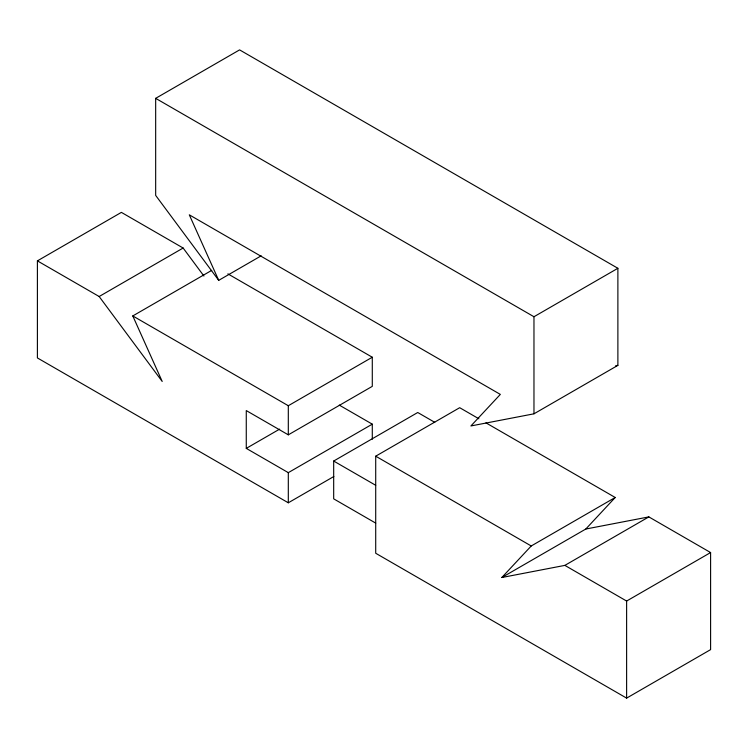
<?xml version="1.0" encoding="UTF-8"?>
<svg xmlns="http://www.w3.org/2000/svg" width="748" height="748" viewBox="0 0 748 748"><rect width="100%" height="100%" fill="white"/><g stroke="black" fill="none" stroke-linecap="round" stroke-linejoin="round"><path stroke-width="1.12" d="M533.969 413.812L533.969 316.741L617.885 268.289L617.885 365.361L533.969 413.812L470.913 425.949L500.337 394.402L189.3 214.826L218.715 280.35L261.192 255.825M478.879 418.777L459.693 407.697L375.711 456.187L375.711 553.258L626.618 698.118L710.6 649.629L710.6 552.557L648.843 516.896L564.862 565.385L501.805 577.521L531.23 545.975L615.211 497.485L485.948 422.854M501.805 577.521L585.796 529.032L615.211 497.485M218.715 280.35L155.668 195.406L155.668 98.343L239.594 49.882L617.885 268.289M333.842 476.504L288.307 502.796L37.4 357.937L37.4 260.865L121.382 212.376L183.138 248.027L203.924 276.031M37.4 260.865L99.157 296.517L183.138 248.027M99.157 296.517L162.204 381.452L132.789 315.937L211.712 270.365M132.789 315.937L288.307 405.725L372.289 357.235L372.289 386.351L288.307 434.84L246.27 410.577L246.27 448.379L288.307 472.652L372.289 424.163L372.289 439.235M246.27 448.379L279.668 429.109M375.711 523.114L333.683 498.841L333.683 461.039L417.739 412.503L434.756 422.33M564.862 565.385L626.618 601.046L710.6 552.557M615.595 365.8L617.885 365.361M585.796 529.032L648.843 516.896M155.668 98.343L533.969 316.741M227.878 273.861L372.289 357.235M339.265 405.098L372.289 424.163M375.711 456.187L531.23 545.975M333.683 461.039L375.711 485.302M626.618 601.046L626.618 698.118M288.307 405.725L288.307 434.84M288.307 472.652L288.307 502.796"/></g></svg>
